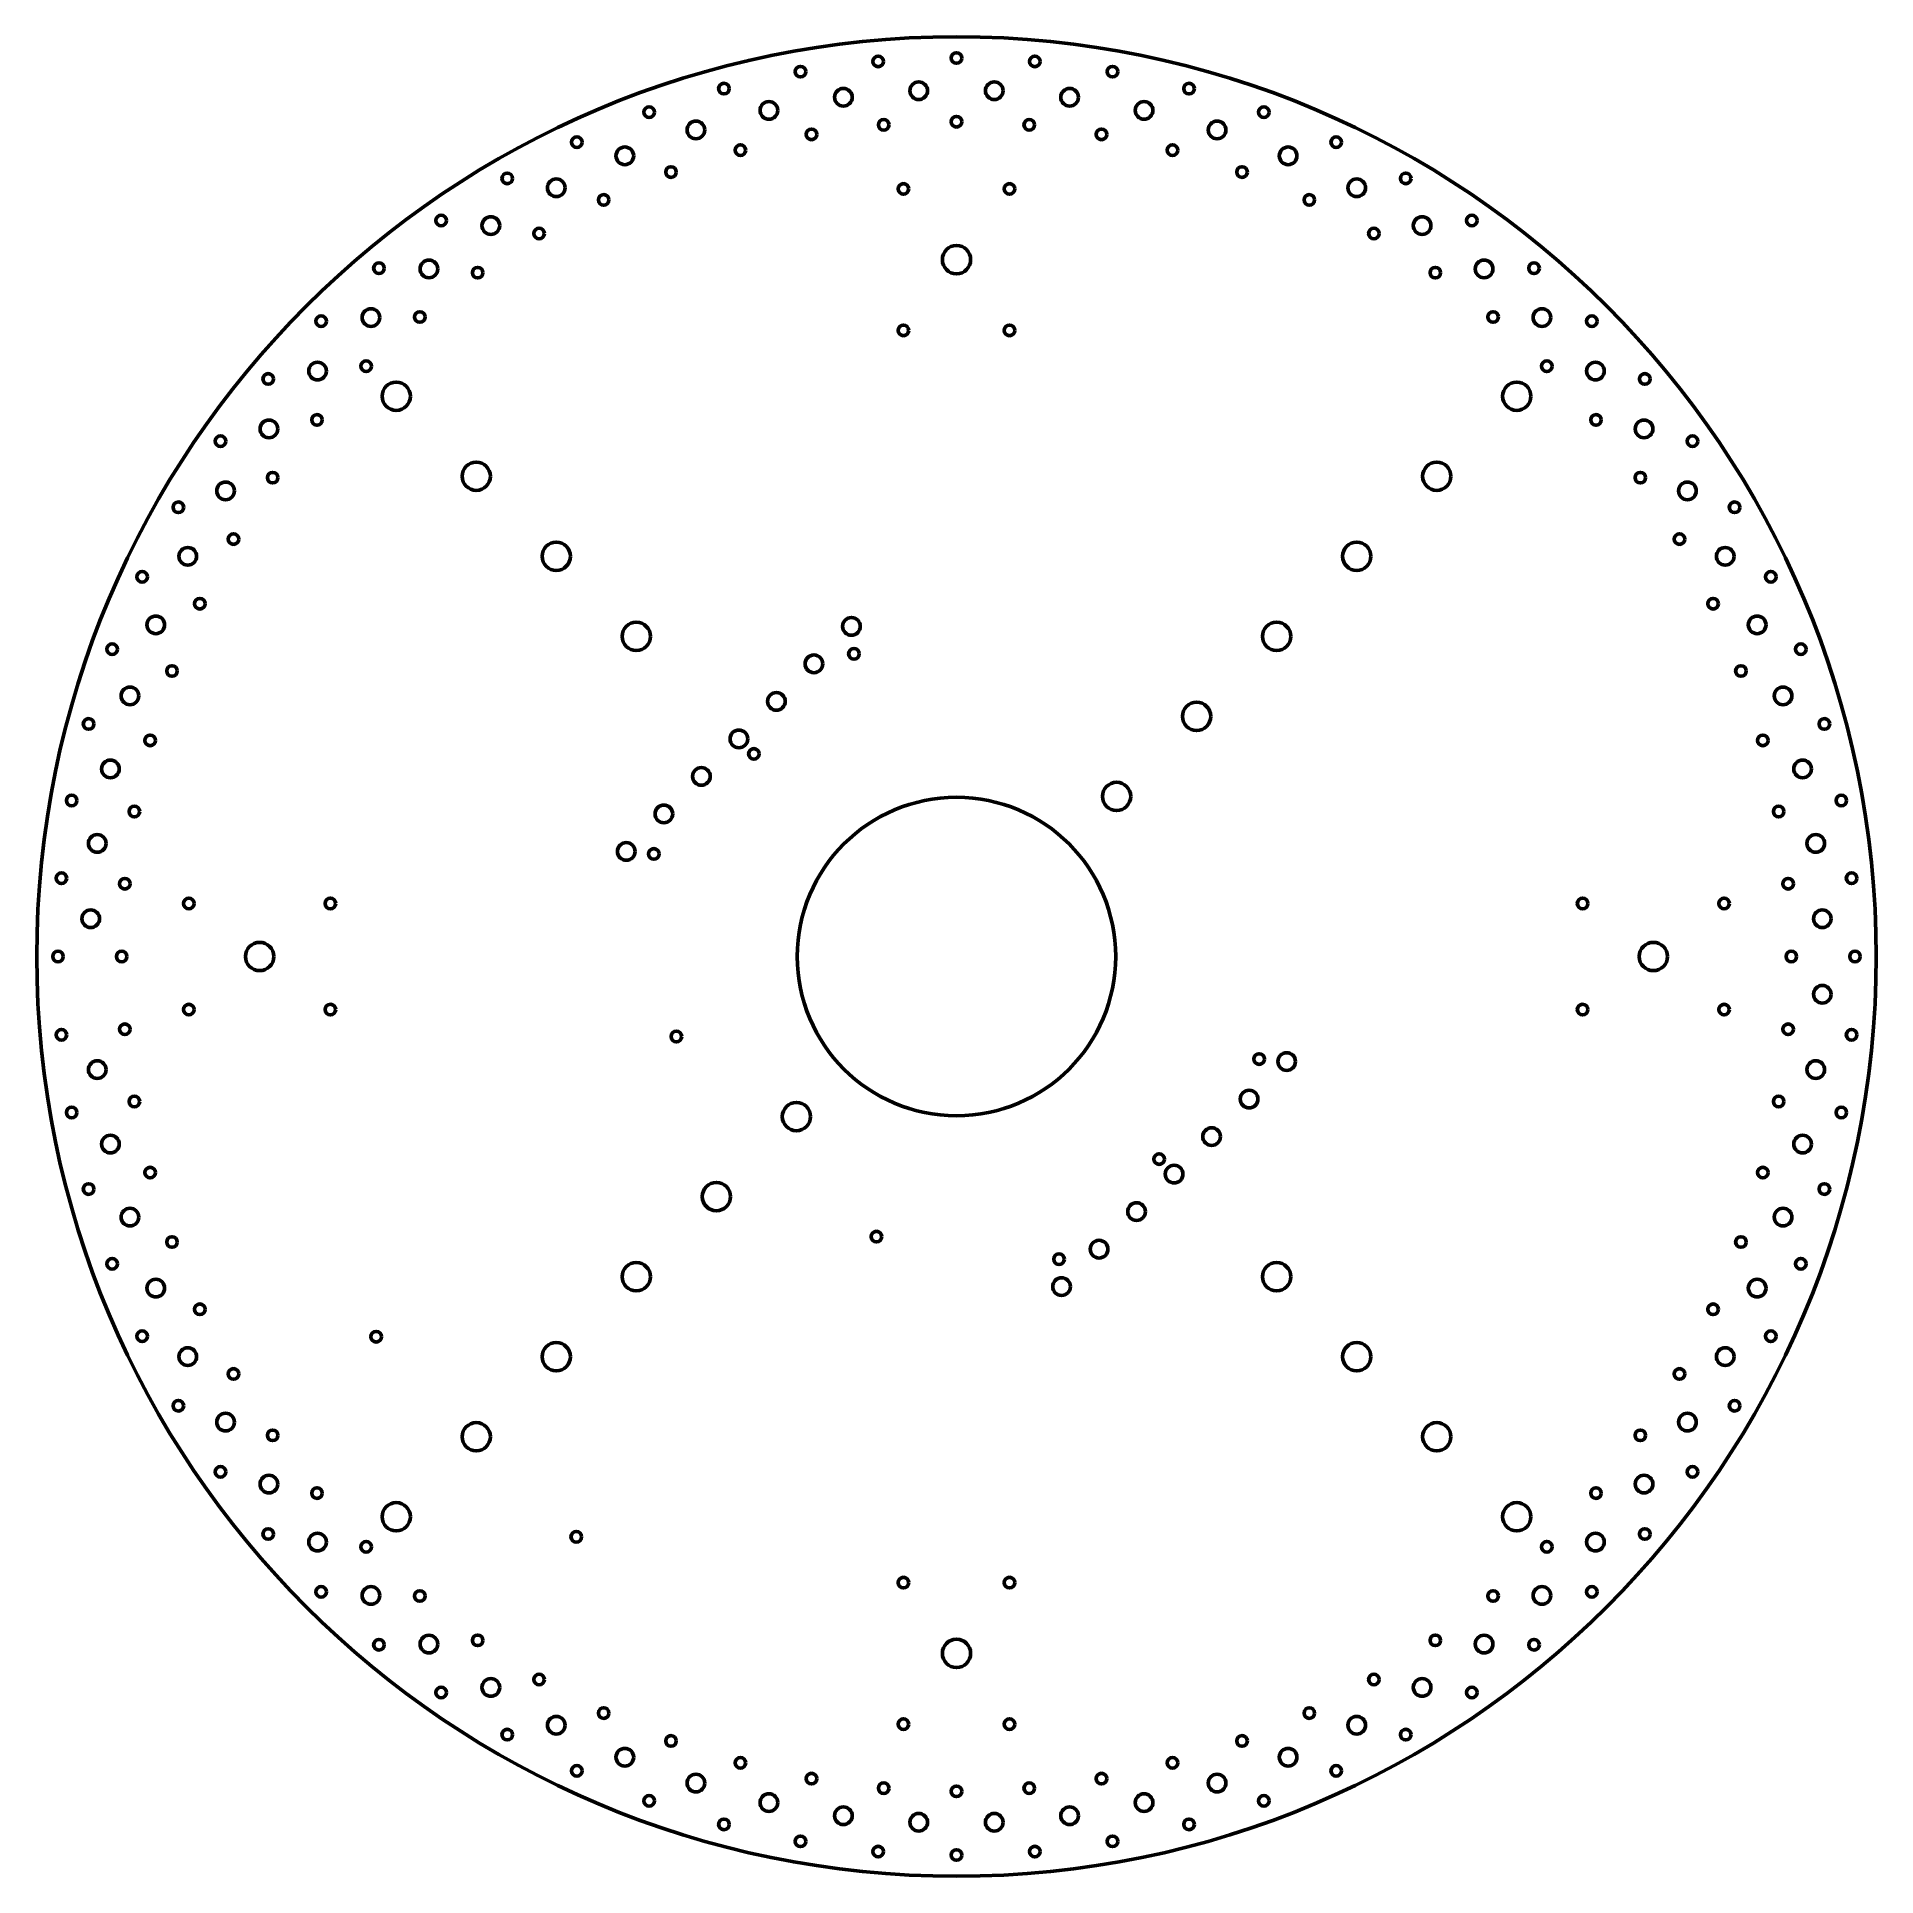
# Model space of a CAD drawing. Header units: millimetres. Extents: x -143 to 377, y -96 to 424.
import ezdxf

# ---------------------------------------------------------------- set-up
doc = ezdxf.new("R2010")
doc.units = ezdxf.units.MM
doc.linetypes.add('K5LT_BASIC', pattern=[0])
doc.layers.add('Системный слой (1)', color=251, linetype='Continuous')

msp = doc.modelspace()

# ---------------------------------------------------------------- linework, layer by layer
at = {"layer": 'Системный слой (1)', "color": 150, "linetype": 'K5LT_BASIC', "lineweight": 60}
for centre, radius in [((116.94, 163.92), 260), ((94.8, 416.96), 1.5), ((116.94, 417.92), 1.5), ((139.08, 416.96), 1.5), ((72.84, 414.07), 1.5), ((106.26, 408.69), 2.5), ((127.63, 408.69), 2.5), ((161.05, 414.07), 1.5), ((51.2, 409.27), 1.5), ((63.91, 403.12), 2.5), ((84.96, 406.83), 2.5), ((148.92, 406.83), 2.5), ((169.97, 403.12), 2.5), ((182.68, 409.27), 1.5), ((30.07, 402.61), 1.5), ((96.37, 399.03), 1.5), ((116.94, 399.92), 1.5), ((137.51, 399.03), 1.5), ((203.82, 402.61), 1.5), ((9.6, 394.13), 1.5), ((43.27, 397.58), 2.5), ((75.96, 396.34), 1.5), ((157.92, 396.34), 1.5), ((190.61, 397.58), 2.5), ((224.29, 394.13), 1.5), ((23.18, 390.27), 2.5), ((55.86, 391.88), 1.5), ((178.02, 391.88), 1.5), ((210.7, 390.27), 2.5), ((-10.06, 383.89), 1.5), ((36.23, 385.69), 1.5), ((197.66, 385.69), 1.5), ((243.94, 383.89), 1.5), ((3.81, 381.24), 2.5), ((101.94, 380.92), 1.5), ((131.94, 380.92), 1.5), ((230.07, 381.24), 2.5), ((17.2, 377.81), 1.5), ((216.68, 377.81), 1.5), ((-28.75, 371.99), 1.5), ((-14.7, 370.55), 2.5), ((-1.06, 368.31), 1.5), ((234.94, 368.31), 1.5), ((248.58, 370.55), 2.5), ((262.63, 371.99), 1.5), ((116.94, 360.92), 4), ((-46.33, 358.5), 1.5), ((-32.2, 358.3), 2.5), ((266.09, 358.3), 2.5), ((280.21, 358.5), 1.5), ((-18.42, 357.24), 1.5), ((252.31, 357.24), 1.5), ((-62.66, 343.53), 1.5), ((-48.58, 344.56), 2.5), ((-34.76, 344.71), 1.5), ((268.64, 344.71), 1.5), ((282.46, 344.56), 2.5), ((296.55, 343.53), 1.5), ((101.94, 340.92), 1.5), ((131.94, 340.92), 1.5), ((-77.63, 327.19), 1.5), ((-63.69, 329.44), 2.5), ((-49.94, 330.8), 1.5), ((283.82, 330.8), 1.5), ((297.57, 329.44), 2.5), ((311.52, 327.19), 1.5), ((-41.45, 322.32), 4), ((275.33, 322.32), 4), ((-77.43, 313.07), 2.5), ((-63.84, 315.62), 1.5), ((297.73, 315.62), 1.5), ((311.31, 313.07), 2.5), ((-91.12, 309.61), 1.5), ((325.01, 309.61), 1.5), ((-18.82, 299.69), 4), ((252.71, 299.69), 4), ((-89.69, 295.56), 2.5), ((-76.38, 299.29), 1.5), ((310.26, 299.29), 1.5), ((323.57, 295.56), 2.5), ((-103.03, 290.92), 1.5), ((336.91, 290.92), 1.5), ((-87.44, 281.92), 1.5), ((3.8, 277.06), 4), ((230.08, 277.06), 4), ((321.32, 281.92), 1.5), ((-100.38, 277.05), 2.5), ((334.26, 277.05), 2.5), ((-113.26, 271.27), 1.5), ((347.14, 271.27), 1.5), ((-109.41, 257.68), 2.5), ((-96.95, 263.66), 1.5), ((330.83, 263.66), 1.5), ((343.29, 257.68), 2.5), ((26.43, 254.43), 4), ((87.24, 257.26), 2.5), ((207.45, 254.43), 4), ((-121.74, 250.8), 1.5), ((87.95, 249.48), 1.5), ((355.62, 250.8), 1.5), ((-104.83, 244.64), 1.5), ((76.64, 246.66), 2.5), ((338.71, 244.64), 1.5), ((-116.72, 237.6), 2.5), ((350.6, 237.6), 2.5), ((66.03, 236.05), 2.5), ((184.82, 231.81), 4), ((-128.4, 229.66), 1.5), ((362.29, 229.66), 1.5), ((-111.02, 225.01), 1.5), ((55.42, 225.44), 2.5), ((344.9, 225.01), 1.5), ((-122.25, 216.95), 2.5), ((59.67, 221.2), 1.5), ((356.13, 216.95), 2.5), ((44.82, 214.84), 2.5), ((-133.2, 208.03), 1.5), ((116.94, 163.92), 45), ((162.2, 209.18), 4), ((367.08, 208.03), 1.5), ((-115.47, 204.9), 1.5), ((34.21, 204.23), 2.5), ((349.36, 204.9), 1.5), ((-125.96, 195.9), 2.5), ((359.85, 195.9), 2.5), ((23.6, 193.62), 2.5), ((31.38, 192.92), 1.5), ((-136.09, 186.06), 1.5), ((369.98, 186.06), 1.5), ((-118.16, 184.49), 1.5), ((352.04, 184.49), 1.5), ((-127.82, 174.61), 2.5), ((-100.06, 178.92), 1.5), ((-60.06, 178.92), 1.5), ((293.94, 178.92), 1.5), ((333.94, 178.92), 1.5), ((361.71, 174.61), 2.5), ((-80.06, 163.92), 4), ((313.94, 163.92), 4), ((-137.06, 163.92), 1.5), ((-137.06, 163.92), 1.5), ((-119.06, 163.92), 1.5), ((-119.06, 163.92), 1.5), ((352.94, 163.92), 1.5), ((370.94, 163.92), 1.5), ((361.71, 153.24), 2.5), ((-100.06, 148.92), 1.5), ((-60.06, 148.92), 1.5), ((293.94, 148.92), 1.5), ((333.94, 148.92), 1.5), ((-136.09, 141.79), 1.5), ((-118.16, 143.36), 1.5), ((37.75, 141.3), 1.5), ((352.04, 143.36), 1.5), ((369.98, 141.79), 1.5), ((202.5, 134.93), 1.5), ((210.28, 134.23), 2.5), ((-125.96, 131.94), 2.5), ((359.85, 131.94), 2.5), ((199.67, 123.62), 2.5), ((-133.2, 119.82), 1.5), ((-115.47, 122.94), 1.5), ((71.69, 118.67), 4), ((349.36, 122.94), 1.5), ((367.08, 119.82), 1.5), ((189.07, 113.01), 2.5), ((-122.25, 110.9), 2.5), ((356.13, 110.9), 2.5), ((-111.02, 102.84), 1.5), ((174.22, 106.65), 1.5), ((178.46, 102.41), 2.5), ((344.9, 102.84), 1.5), ((-128.4, 98.18), 1.5), ((49.06, 96.04), 4), ((362.29, 98.18), 1.5), ((167.85, 91.8), 2.5), ((-116.72, 90.25), 2.5), ((350.6, 90.25), 2.5), ((-104.83, 83.21), 1.5), ((94.31, 84.73), 1.5), ((157.25, 81.19), 2.5), ((338.71, 83.21), 1.5), ((-121.74, 77.05), 1.5), ((145.93, 78.36), 1.5), ((355.62, 77.05), 1.5), ((26.43, 73.41), 4), ((146.64, 70.59), 2.5), ((207.45, 73.41), 4), ((-109.41, 70.17), 2.5), ((343.29, 70.17), 2.5), ((-96.95, 64.19), 1.5), ((330.83, 64.19), 1.5), ((-113.26, 56.58), 1.5), ((-47.11, 56.44), 1.5), ((347.14, 56.58), 1.5), ((-100.38, 50.8), 2.5), ((3.8, 50.79), 4), ((230.08, 50.79), 4), ((334.26, 50.8), 2.5), ((-87.44, 45.92), 1.5), ((321.32, 45.92), 1.5), ((-103.03, 36.92), 1.5), ((336.91, 36.92), 1.5), ((-89.69, 32.29), 2.5), ((-18.82, 28.16), 4), ((252.71, 28.16), 4), ((323.57, 32.29), 2.5), ((-76.38, 28.56), 1.5), ((310.26, 28.56), 1.5), ((-91.12, 18.24), 1.5), ((-77.43, 14.78), 2.5), ((311.31, 14.78), 2.5), ((325.01, 18.24), 1.5), ((-63.84, 12.23), 1.5), ((297.73, 12.23), 1.5), ((-41.45, 5.53), 4), ((275.33, 5.53), 4), ((-77.63, 0.66), 1.5), ((-63.69, -1.6), 2.5), ((9.46, -0.12), 1.5), ((297.57, -1.6), 2.5), ((311.52, 0.66), 1.5), ((-49.94, -2.95), 1.5), ((283.82, -2.95), 1.5), ((-62.66, -15.68), 1.5), ((-48.58, -16.71), 2.5), ((-34.76, -16.86), 1.5), ((101.94, -13.08), 1.5), ((131.94, -13.08), 1.5), ((268.64, -16.86), 1.5), ((282.46, -16.71), 2.5), ((296.55, -15.68), 1.5), ((-46.33, -30.65), 1.5), ((-32.2, -30.45), 2.5), ((-18.42, -29.4), 1.5), ((116.94, -33.08), 4), ((252.31, -29.4), 1.5), ((266.09, -30.45), 2.5), ((280.21, -30.65), 1.5), ((-14.7, -42.71), 2.5), ((-1.06, -40.46), 1.5), ((234.94, -40.46), 1.5), ((248.58, -42.71), 2.5), ((-28.75, -44.14), 1.5), ((262.63, -44.14), 1.5), ((3.81, -53.39), 2.5), ((17.2, -49.96), 1.5), ((101.94, -53.08), 1.5), ((131.94, -53.08), 1.5), ((216.68, -49.96), 1.5), ((230.07, -53.39), 2.5), ((-10.06, -56.05), 1.5), ((36.23, -57.84), 1.5), ((197.66, -57.84), 1.5), ((243.94, -56.05), 1.5), ((23.18, -62.43), 2.5), ((210.7, -62.43), 2.5), ((9.6, -66.28), 1.5), ((43.27, -69.74), 2.5), ((55.86, -64.03), 1.5), ((75.96, -68.49), 1.5), ((157.92, -68.49), 1.5), ((178.02, -64.03), 1.5), ((190.61, -69.74), 2.5), ((224.29, -66.28), 1.5), ((63.91, -75.27), 2.5), ((96.37, -71.18), 1.5), ((116.94, -72.08), 1.5), ((137.51, -71.18), 1.5), ((169.97, -75.27), 2.5), ((30.07, -74.76), 1.5), ((84.96, -78.98), 2.5), ((148.92, -78.98), 2.5), ((203.82, -74.76), 1.5), ((51.2, -81.42), 1.5), ((106.26, -80.84), 2.5), ((127.63, -80.84), 2.5), ((182.68, -81.42), 1.5), ((72.84, -86.22), 1.5), ((94.8, -89.11), 1.5), ((139.08, -89.11), 1.5), ((161.05, -86.22), 1.5), ((116.94, -90.08), 1.5)]:
    msp.add_circle(centre, radius, dxfattribs=at)

doc.saveas('drawing.dxf')
